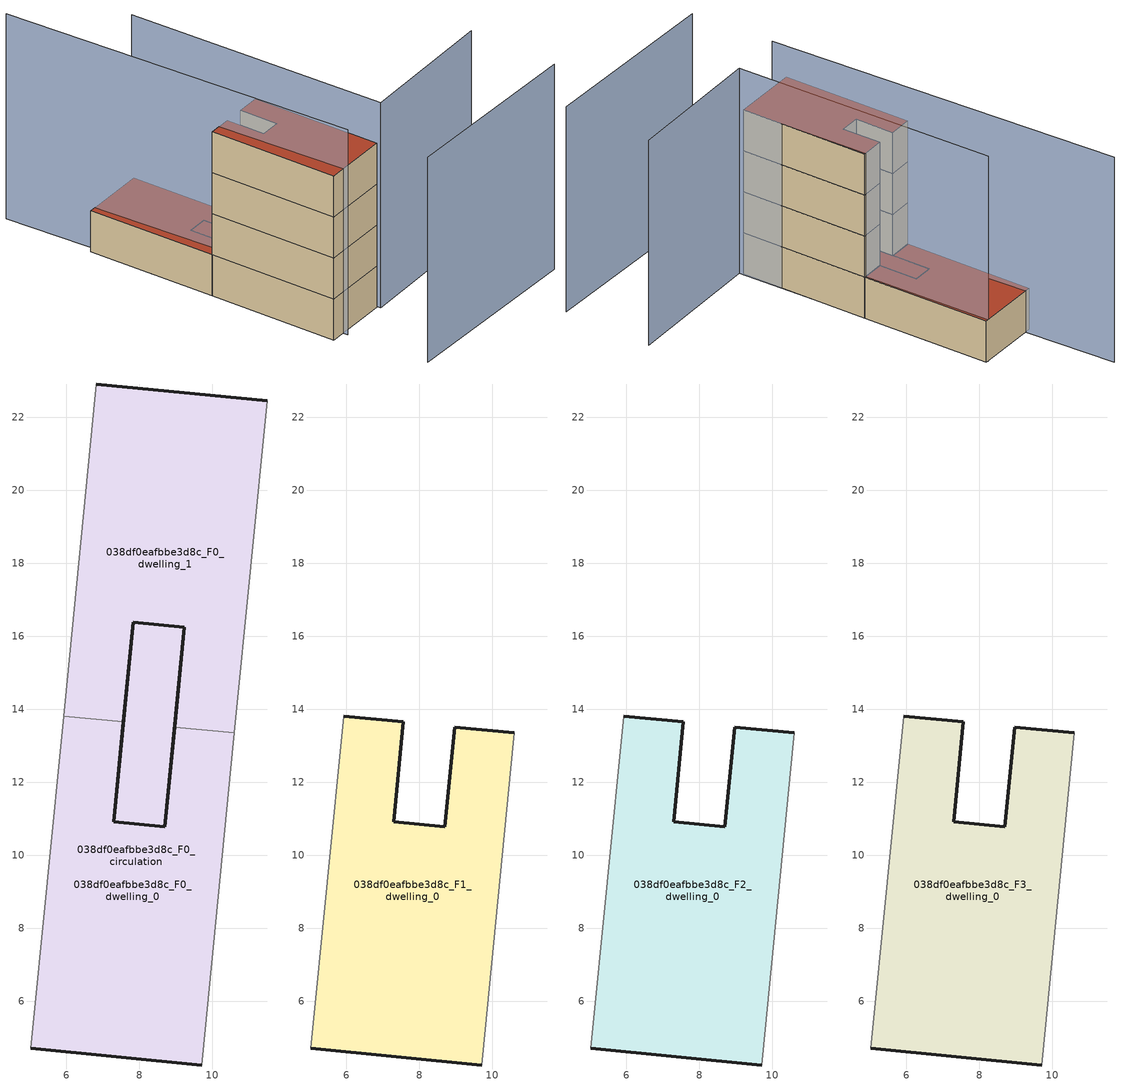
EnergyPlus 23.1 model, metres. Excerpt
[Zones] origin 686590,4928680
038df0eafbbe3d8c_F0_dwelling_0
 floor ground (EU_floor_Construction): 10.61,13.35 9.71,4.25 5.03,4.71 5.93,13.81 7.56,13.65 7.3,10.92 8.7,10.78 8.97,13.51 z0; 9.24,16.24 8.97,13.51 8.7,10.78 7.3,10.92 7.83,16.38 z0
 wall outside (EU_wall_Construction): 8.97,13.51 8.7,10.78 7.3,10.92 7.56,13.65 / 5.03,4.71 9.71,4.25 z0:3
 wall adiabatic (EU_wall_Construction): 9.71,4.25 10.61,13.35 / 5.93,13.81 5.03,4.71 z0:3
 wall to 038df0eafbbe3d8c_F0_dwelling_1 (EU_wall_Construction): 10.61,13.35 8.97,13.51 / 7.56,13.65 5.93,13.81 z0:3
 roof outside (EU_floor_Construction): 8.7,10.78 8.97,13.51 9.24,16.24 7.83,16.38 7.3,10.92 z3
038df0eafbbe3d8c_F0_dwelling_1
 floor ground (EU_floor_Construction): 9.24,16.24 8.97,13.51 8.7,10.78 7.3,10.92 7.83,16.38 z0; 11.5,22.45 10.61,13.35 8.97,13.51 9.24,16.24 7.83,16.38 7.56,13.65 5.93,13.81 6.82,22.91 z0
 wall outside (EU_wall_Construction): 11.5,22.45 6.82,22.91 / 7.56,13.65 7.83,16.38 9.24,16.24 8.97,13.51 z0:3
 wall adiabatic (EU_wall_Construction): 6.82,22.91 5.93,13.81 / 10.61,13.35 11.5,22.45 z0:3
 roof outside (EU_roof_Construction): 10.61,13.35 11.5,22.45 6.82,22.91 5.93,13.81 7.56,13.65 7.83,16.38 9.24,16.24 8.97,13.51 z3; 8.7,10.78 8.97,13.51 9.24,16.24 7.83,16.38 7.3,10.92 z3
038df0eafbbe3d8c_F0_circulation
 floor ground (EU_floor_Construction): 10.61,13.35 9.71,4.25 5.03,4.71 5.93,13.81 7.56,13.65 7.3,10.92 8.7,10.78 8.97,13.51 z0; 9.24,16.24 8.97,13.51 8.7,10.78 7.3,10.92 7.83,16.38 z0; 11.5,22.45 10.61,13.35 8.97,13.51 9.24,16.24 7.83,16.38 7.56,13.65 5.93,13.81 6.82,22.91 z0
 wall outside (EU_wall_Construction): 9.24,16.24 7.83,16.38 7.3,10.92 8.7,10.78 9.24,16.24 z0:3
 roof outside (EU_roof_Construction): 8.7,10.78 8.97,13.51 9.24,16.24 7.83,16.38 7.3,10.92 z3; 9.71,4.25 10.61,13.35 8.97,13.51 8.7,10.78 7.3,10.92 7.56,13.65 5.93,13.81 5.03,4.71 z3; 10.61,13.35 11.5,22.45 6.82,22.91 5.93,13.81 7.56,13.65 7.83,16.38 9.24,16.24 8.97,13.51 z3
038df0eafbbe3d8c_F1_dwelling_0
 floor to 038df0eafbbe3d8c_F0_dwelling_0 (EU_floor_Construction): 10.61,13.35 9.71,4.25 5.03,4.71 5.93,13.81 7.56,13.65 7.3,10.92 8.7,10.78 8.97,13.51 z3
 wall outside (EU_wall_Construction): 10.61,13.35 8.97,13.51 8.7,10.78 7.3,10.92 7.56,13.65 5.93,13.81 / 5.03,4.71 9.71,4.25 z3:6
 wall adiabatic (EU_wall_Construction): 9.71,4.25 10.61,13.35 / 5.93,13.81 5.03,4.71 z3:6
038df0eafbbe3d8c_F2_dwelling_0
 floor to 038df0eafbbe3d8c_F1_dwelling_0 (EU_floor_Construction): 10.61,13.35 9.71,4.25 5.03,4.71 5.93,13.81 7.56,13.65 7.3,10.92 8.7,10.78 8.97,13.51 z6
 wall outside (EU_wall_Construction): 10.61,13.35 8.97,13.51 8.7,10.78 7.3,10.92 7.56,13.65 5.93,13.81 / 5.03,4.71 9.71,4.25 z6:9
 wall adiabatic (EU_wall_Construction): 9.71,4.25 10.61,13.35 / 5.93,13.81 5.03,4.71 z6:9
038df0eafbbe3d8c_F3_dwelling_0
 floor to 038df0eafbbe3d8c_F2_dwelling_0 (EU_floor_Construction): 10.61,13.35 9.71,4.25 5.03,4.71 5.93,13.81 7.56,13.65 7.3,10.92 8.7,10.78 8.97,13.51 z9
 wall outside (EU_wall_Construction): 10.61,13.35 8.97,13.51 8.7,10.78 7.3,10.92 7.56,13.65 5.93,13.81 / 5.03,4.71 9.71,4.25 z9:12
 wall adiabatic (EU_wall_Construction): 9.71,4.25 10.61,13.35 / 5.93,13.81 5.03,4.71 z9:12
 roof outside (EU_roof_Construction): 9.71,4.25 10.61,13.35 8.97,13.51 8.7,10.78 7.3,10.92 7.56,13.65 5.93,13.81 5.03,4.71 z12
shading: 5.61,-1.66 18.94,-3.22 / 19.88,3.16 9.78,4 / 9.78,4 11.31,22.5 / 7.64,29.37 6.04,4.25 z0:15
[Building]
EU S2 Campaign: North Axis=0; Terrain=City; Solar Distribution=FullExterior
[Site:Location]
Bologna: Latitude=44.5; Longitude=11.25; Time Zone=1; Elevation=37
[SizingPeriod:WeatherFileDays]
AnnualSizingPeriod: Begin Month=1; Begin Day of Month=1; End Month=12; End Day of Month=31; Day of Week for Start Day=Monday; Use Weather File Daylight Saving Period=No; Use Weather File Rain and Snow Indicators=No
[MATERIAL]
EU_InternalMass_Material: Roughness=MediumRough; Thickness=0.1; Conductivity=1; Density=1800; Specific Heat=900; Thermal Absorptance=0.9; Solar Absorptance=0.7; Visible Absorptance=0.7
[MATERIAL:NOMASS] Roughness=MediumRough; Thermal Absorptance=0.9; Solar Absorptance=0.7; Visible Absorptance=0.7
Name | Thermal Resistance
EU_wall_NoMass | 0.937881
EU_roof_NoMass | 0.548572
EU_floor_NoMass | 0.71348
[CONSTRUCTION]
EU_wall_Construction: EU_wall_NoMass
EU_roof_Construction: EU_roof_NoMass
EU_floor_Construction: EU_floor_NoMass
EU_InternalMass_Construction: EU_InternalMass_Material
[ZONE] Type=1; Multiplier=1; Ceiling Height=autocalculate; Floor Area=autocalculate; Part of Total Floor Area=Yes
Name | Volume
038df0eafbbe3d8c_F0_dwelling_0; 038df0eafbbe3d8c_F0_dwelling_1 | 140.565
038df0eafbbe3d8c_F1_dwelling_0 | 117.353
038df0eafbbe3d8c_F2_dwelling_0; 038df0eafbbe3d8c_F3_dwelling_0 | 117.354
038df0eafbbe3d8c_F0_circulation | 257.919
[INTERNALMASS] Construction=EU_InternalMass_Construction
Name | Zone or ZoneList | Surface Area
038df0eafbbe3d8c_F0_dwelling_0_EU_InternalMass | 038df0eafbbe3d8c_F0_dwelling_0 | 39.1178
038df0eafbbe3d8c_F0_dwelling_1_EU_InternalMass | 038df0eafbbe3d8c_F0_dwelling_1 | 39.1178
038df0eafbbe3d8c_F1_dwelling_0_EU_InternalMass | 038df0eafbbe3d8c_F1_dwelling_0 | 86.9768
038df0eafbbe3d8c_F2_dwelling_0_EU_InternalMass | 038df0eafbbe3d8c_F2_dwelling_0 | 86.9768
038df0eafbbe3d8c_F3_dwelling_0_EU_InternalMass | 038df0eafbbe3d8c_F3_dwelling_0 | 86.9768
[OTHEREQUIPMENT] Fuel Type=Electricity; Design Level Calculation Method=Watts/Area; Power per Zone Floor Area=1; Fraction Latent=0; Fraction Radiant=0; Fraction Lost=0; Carbon Dioxide Generation Rate=0; EndUse Subcategory=EU_Step8_InternalGains
Name | Zone or ZoneList or Space or SpaceList | Schedule
EU_Step8_InternalGain_038df0eafbbe3d8c_F0_dwelling_0_f000 | 038df0eafbbe3d8c_F0_dwelling_0 | EU_Step8_GainSchedule_038df0eafbbe3d8c_F0_dwelling_0_f000
EU_Step8_InternalGain_038df0eafbbe3d8c_F0_dwelling_1_f000 | 038df0eafbbe3d8c_F0_dwelling_1 | EU_Step8_GainSchedule_038df0eafbbe3d8c_F0_dwelling_1_f000
EU_Step8_InternalGain_038df0eafbbe3d8c_F1_dwelling_0_f000 | 038df0eafbbe3d8c_F1_dwelling_0 | EU_Step8_GainSchedule_038df0eafbbe3d8c_F1_dwelling_0_f000
EU_Step8_InternalGain_038df0eafbbe3d8c_F2_dwelling_0_f000 | 038df0eafbbe3d8c_F2_dwelling_0 | EU_Step8_GainSchedule_038df0eafbbe3d8c_F2_dwelling_0_f000
EU_Step8_InternalGain_038df0eafbbe3d8c_F3_dwelling_0_f000 | 038df0eafbbe3d8c_F3_dwelling_0 | EU_Step8_GainSchedule_038df0eafbbe3d8c_F3_dwelling_0_f000
[ZONEINFILTRATION:DESIGNFLOWRATE]
EU_Circulation_Infiltration_038df0eafbbe3d8c_F0_circulation: Zone or ZoneList or Space or SpaceList=038df0eafbbe3d8c_F0_circulation; Schedule=EU_AlwaysOn; Design Flow Rate Calculation Method=Flow/Area; Flow Rate per Floor Area=0.0005; Constant Term Coefficient=1; Temperature Term Coefficient=0; Velocity Term Coefficient=0; Velocity Squared Term Coefficient=0
[ZONEVENTILATION:DESIGNFLOWRATE] Schedule=EU_AlwaysOn; Design Flow Rate Calculation Method=AirChanges/Hour; Air Changes per Hour=0.687892; Ventilation Type=Natural; Fan Pressure Rise=0; Fan Total Efficiency=1; Constant Term Coefficient=1; Temperature Term Coefficient=0; Velocity Term Coefficient=0; Velocity Squared Term Coefficient=0; Minimum Indoor Temperature=-100; Maximum Indoor Temperature=100; Delta Temperature=-100; Minimum Outdoor Temperature=-100; Maximum Outdoor Temperature=100; Maximum Wind Speed=40
Name | Zone or ZoneList or Space or SpaceList
EU_ConstantAir_038df0eafbbe3d8c_F0_dwelling_0 | 038df0eafbbe3d8c_F0_dwelling_0
EU_ConstantAir_038df0eafbbe3d8c_F0_dwelling_1 | 038df0eafbbe3d8c_F0_dwelling_1
EU_ConstantAir_038df0eafbbe3d8c_F1_dwelling_0 | 038df0eafbbe3d8c_F1_dwelling_0
EU_ConstantAir_038df0eafbbe3d8c_F2_dwelling_0 | 038df0eafbbe3d8c_F2_dwelling_0
EU_ConstantAir_038df0eafbbe3d8c_F3_dwelling_0 | 038df0eafbbe3d8c_F3_dwelling_0
[HVACTEMPLATE:THERMOSTAT] Constant Heating Setpoint=20; Constant Cooling Setpoint=50
EU_HeatOnly_038df0eafbbe3d8c_F0_dwelling_0; EU_HeatOnly_038df0eafbbe3d8c_F0_dwelling_1; EU_HeatOnly_038df0eafbbe3d8c_F1_dwelling_0; EU_HeatOnly_038df0eafbbe3d8c_F2_dwelling_0; EU_HeatOnly_038df0eafbbe3d8c_F3_dwelling_0
[HVACTEMPLATE:ZONE:IDEALLOADSAIRSYSTEM] System Availability Schedule=EU_AlwaysOn; Maximum Heating Supply Air Temperature=50; Minimum Cooling Supply Air Temperature=13; Maximum Heating Supply Air Humidity Ratio=0.0156; Minimum Cooling Supply Air Humidity Ratio=0.0077; Heating Limit=NoLimit; Cooling Limit=NoLimit; Heating Availability Schedule=EU_AlwaysOn; Cooling Availability Schedule=EU_CoolingOff; Dehumidification Control Type=ConstantSensibleHeatRatio; Cooling Sensible Heat Ratio=0.7; Dehumidification Setpoint=60; Humidification Control Type=None; Humidification Setpoint=30; Outdoor Air Method=None; Outdoor Air Flow Rate per Person=0.00944; Outdoor Air Flow Rate per Zone Floor Area=0; Outdoor Air Flow Rate per Zone=0; Demand Controlled Ventilation Type=None; Outdoor Air Economizer Type=NoEconomizer; Heat Recovery Type=None; Sensible Heat Recovery Effectiveness=0.7; Latent Heat Recovery Effectiveness=0.65
Name | Template Thermostat
038df0eafbbe3d8c_F0_dwelling_0 | EU_HeatOnly_038df0eafbbe3d8c_F0_dwelling_0
038df0eafbbe3d8c_F0_dwelling_1 | EU_HeatOnly_038df0eafbbe3d8c_F0_dwelling_1
038df0eafbbe3d8c_F1_dwelling_0 | EU_HeatOnly_038df0eafbbe3d8c_F1_dwelling_0
038df0eafbbe3d8c_F2_dwelling_0 | EU_HeatOnly_038df0eafbbe3d8c_F2_dwelling_0
038df0eafbbe3d8c_F3_dwelling_0 | EU_HeatOnly_038df0eafbbe3d8c_F3_dwelling_0
[SIZING:ZONE] Zone Cooling Design Supply Air Temperature Input Method=SupplyAirTemperature; Zone Cooling Design Supply Air Temperature=13; Zone Heating Design Supply Air Temperature Input Method=SupplyAirTemperature; Zone Heating Design Supply Air Temperature=50; Zone Cooling Design Supply Air Humidity Ratio=0.008; Zone Heating Design Supply Air Humidity Ratio=0.008; Cooling Design Air Flow Method=DesignDay; Cooling Design Air Flow Rate=0; Cooling Minimum Air Flow per Zone Floor Area=0.000762; Cooling Minimum Air Flow=0; Cooling Minimum Air Flow Fraction=0.2; Heating Design Air Flow Method=DesignDay; Heating Design Air Flow Rate=0; Heating Maximum Air Flow per Zone Floor Area=0.002032; Heating Maximum Air Flow=0.141576; Heating Maximum Air Flow Fraction=0.3; Account for Dedicated Outdoor Air System=No; Dedicated Outdoor Air System Control Strategy=NeutralSupplyAir; Dedicated Outdoor Air Low Setpoint Temperature for Design=autosize; Dedicated Outdoor Air High Setpoint Temperature for Design=autosize; Zone Load Sizing Method=Sensible Load Only No Latent Load; Zone Latent Cooling Design Supply Air Humidity Ratio Input Method=HumidityRatioDifference; Zone Cooling Design Supply Air Humidity Ratio Difference=0.005; Zone Latent Heating Design Supply Air Humidity Ratio Input Method=HumidityRatioDifference; Zone Humidification Design Supply Air Humidity Ratio Difference=0.005
038df0eafbbe3d8c_F0_dwelling_0; 038df0eafbbe3d8c_F0_dwelling_1; 038df0eafbbe3d8c_F1_dwelling_0; 038df0eafbbe3d8c_F2_dwelling_0; 038df0eafbbe3d8c_F3_dwelling_0
[SCHEDULE:CONSTANT]
Name | Hourly Value
EU_AlwaysOn | 1
EU_CoolingOff | 0
[SCHEDULE:FILE] Column Number=1; Rows to Skip at Top=0; Number of Hours of Data=8760; Column Separator=Comma; Interpolate to Timestep=No; Minutes per Item=60; Adjust Schedule for Daylight Savings=Yes
Name | File
EU_Step8_GainSchedule_038df0eafbbe3d8c_F0_dwelling_0_f000 | ../../schedules/038df0eafbbe3d8c/038df0eafbbe3d8c_F0_dwelling_0_f000_gain.csv
EU_Step8_GainSchedule_038df0eafbbe3d8c_F0_dwelling_1_f000 | ../../schedules/038df0eafbbe3d8c/038df0eafbbe3d8c_F0_dwelling_1_f000_gain.csv
EU_Step8_GainSchedule_038df0eafbbe3d8c_F1_dwelling_0_f000 | ../../schedules/038df0eafbbe3d8c/038df0eafbbe3d8c_F1_dwelling_0_f000_gain.csv
EU_Step8_GainSchedule_038df0eafbbe3d8c_F2_dwelling_0_f000 | ../../schedules/038df0eafbbe3d8c/038df0eafbbe3d8c_F2_dwelling_0_f000_gain.csv
EU_Step8_GainSchedule_038df0eafbbe3d8c_F3_dwelling_0_f000 | ../../schedules/038df0eafbbe3d8c/038df0eafbbe3d8c_F3_dwelling_0_f000_gain.csv
